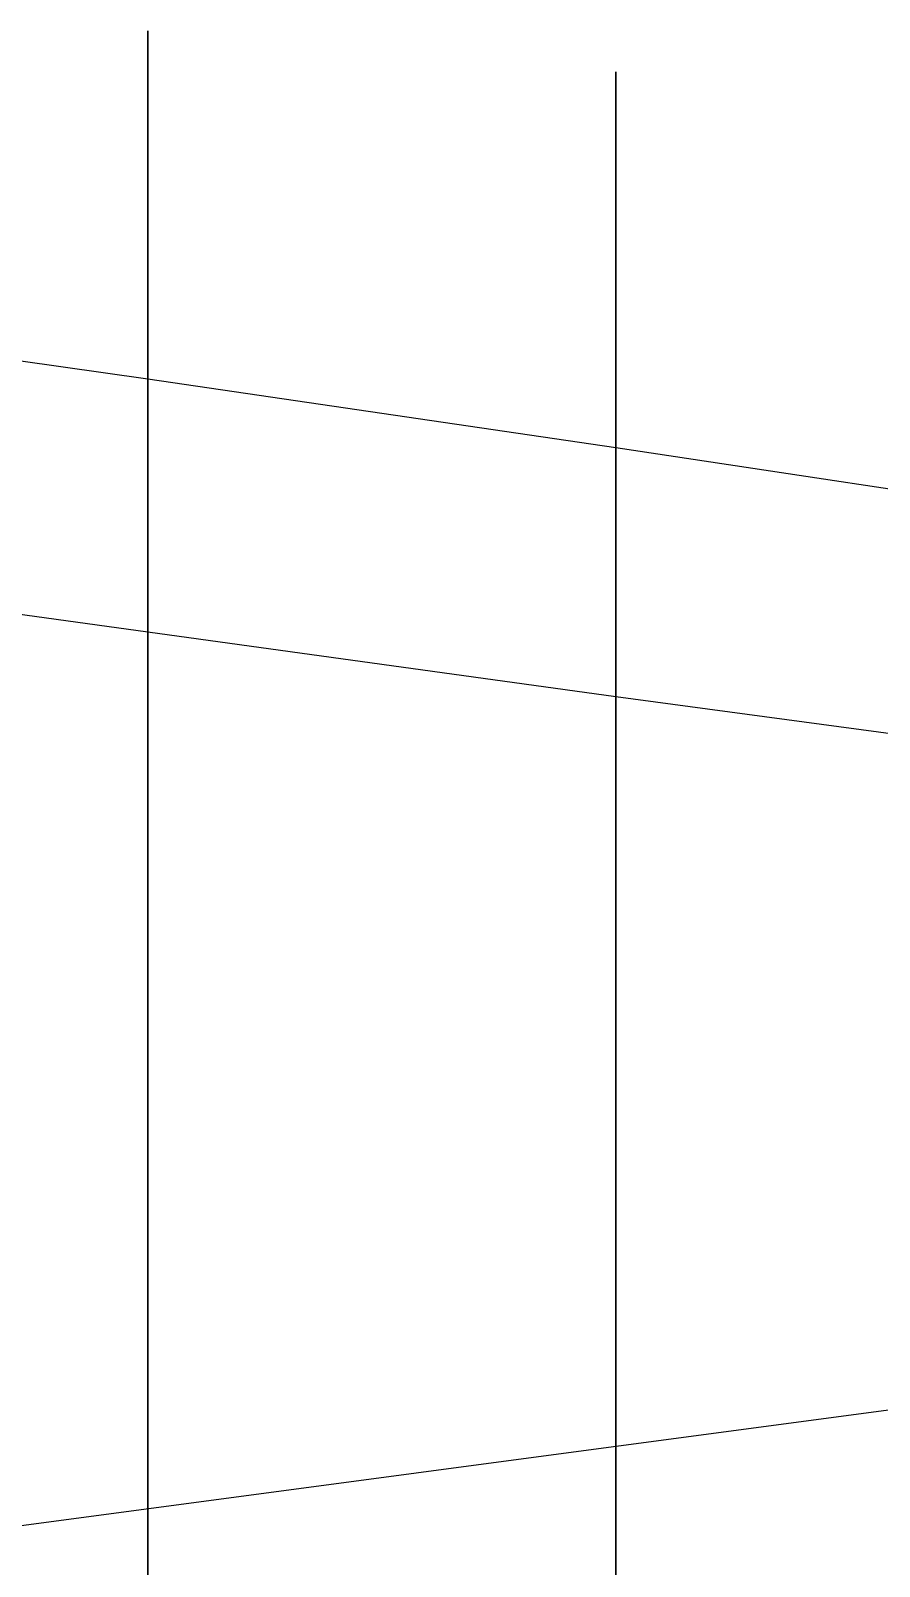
# Model space of a CAD drawing. Extents: x 0 to 100, y -6 to 6.
# Drawn here: x 75.5 to 79.12, y -1.61 to 4.95 of the extents above; entities that cross this region are included whole.
import ezdxf

# ---------------------------------------------------------------- set-up
doc = ezdxf.new("R2010")
doc.units = 0
for name, color, linetype in [('Compartiment', 3, 'CONTINUOUS'), ('Fysiek-horizontaal-vlak', 5, 'CONTINUOUS'), ('Gereserveerd', 1, 'CONTINUOUS'), ('Lijnenmodel-van-de-romp', 2, 'CONTINUOUS'), ('Vlakkenmodel-van-de-romp', 2, 'CONTINUOUS')]:
    doc.layers.add(name, color=color, linetype=linetype)

msp = doc.modelspace()

# ---------------------------------------------------------------- linework, layer by layer
at = {"layer": 'Compartiment'}
for points in [[(76, -4.94515, 8.70357), (76, 4.94515, 8.70357), (76, 4.9199, 8.63004)], [(76, 4.9199, 8.63004), (76, 4.90924, 8.5993), (76, 4.89704, 8.56441), (76, 4.88354, 8.52622), (76, 4.86911, 8.48585), (76, 4.81997, 8.34968), (76, 4.81382, 8.33241), (76, 4.80781, 8.31565), (76, 4.79838, 8.28992), (76, 4.51507, 7.53196), (76, 4.47827, 7.4323), (76, 4.45042, 7.35609), (76, 4.42975, 7.29881), (76, 4.41451, 7.25591), (76, 4.36678, 7.11935), (76, 4.33656, 7.07414), (76, 4.32457, 7.05606), (76, 4.31162, 7.03633), (76, 4.29831, 7.01582), (76, 4.28512, 6.99518), (76, 4.27208, 6.97446), (76, 4.25912, 6.95352), (76, 4.24615, 6.93222), (76, 4.23309, 6.91044), (76, 4.2199, 6.88816), (76, 4.20681, 6.86578), (76, 4.19407, 6.84383), (76, 4.16044, 6.78532), (76, 4.15033, 6.76741), (76, 4.13938, 6.74762), (76, 4.1266, 6.724), (76, 4.11102, 6.69462), (76, 4.09196, 6.65818), (76, 4.07016, 6.61596), (76, 4.04666, 6.56989), (76, 4.02253, 6.52186), (76, 3.99883, 6.47382), (76, 3.97637, 6.42725), (76, 3.95509, 6.38202), (76, 3.93466, 6.33758), (76, 3.91477, 6.29338), (76, 3.89512, 6.24886), (76, 3.87547, 6.20361), (76, 3.85585, 6.15774), (76, 3.83637, 6.11151), (76, 3.81716, 6.06517), (76, 3.79832, 6.01895), (76, 3.77993, 5.97302), (76, 3.7619, 5.92713), (76, 3.74412, 5.88091), (76, 3.72648, 5.83403), (76, 3.70884, 5.78613), (76, 3.69116, 5.73709), (76, 3.6737, 5.68776), (76, 3.65676, 5.63924), (76, 3.64066, 5.59261), (76, 3.62571, 5.54896), (76, 3.61199, 5.50854), (76, 3.59858, 5.4683), (76, 3.58433, 5.42434), (76, 3.56808, 5.37278), (76, 3.54867, 5.30973), (76, 3.52529, 5.23238), (76, 3.49853, 5.14233), (76, 3.46933, 5.04226), (76, 3.45724, 5), (76, -3.45724, 5)], [(78, -4.76915, 8.77644), (78, 4.76915, 8.77644), (78, 4.74345, 8.70307)], [(78, 4.74345, 8.70307), (78, 4.7326, 8.67239), (78, 4.72018, 8.63757), (78, 4.70646, 8.59947), (78, 4.69179, 8.5592), (78, 4.64186, 8.42332), (78, 4.63561, 8.40605), (78, 4.6295, 8.38929), (78, 4.61992, 8.3636), (78, 4.60325, 8.31952), (78, 4.33203, 7.60759), (78, 4.29452, 7.50783), (78, 4.26607, 7.43132), (78, 4.24491, 7.37364), (78, 4.22925, 7.33031), (78, 4.18029, 7.19283), (78, 4.11862, 7.11186), (78, 4.1053, 7.09419), (78, 4.09294, 7.07764), (78, 4.08075, 7.06099), (78, 4.06758, 7.04251), (78, 4.05231, 7.02051), (78, 4.03378, 6.99326), (78, 4.01125, 6.9596), (78, 3.98545, 6.92047), (78, 3.95753, 6.87736), (78, 3.92861, 6.83176), (78, 3.89984, 6.78514), (78, 3.87217, 6.73886), (78, 3.8459, 6.69368), (78, 3.82118, 6.65022), (78, 3.79812, 6.60911), (78, 3.75726, 6.53565), (78, 3.73786, 6.49998), (78, 3.71697, 6.46001), (78, 3.69287, 6.41179), (78, 3.66384, 6.35136), (78, 3.62879, 6.27611), (78, 3.58913, 6.18868), (78, 3.54688, 6.09305), (78, 3.50407, 5.99318), (78, 3.46273, 5.89306), (78, 3.42443, 5.79581), (78, 3.38897, 5.70117), (78, 3.3557, 5.60805), (78, 3.32398, 5.51534), (78, 3.29315, 5.42195), (78, 3.26269, 5.327), (78, 3.23256, 5.23053), (78, 3.20283, 5.1328), (78, 3.17359, 5.03409), (78, 3.16376, 5), (78, -3.16376, 5)], [(76, -3.45724, 5), (76, 3.45724, 5), (76, 3.43861, 4.93487)], [(76, 3.43861, 4.93487), (76, 3.40731, 4.82284), (76, 3.37639, 4.70921), (76, 3.3469, 4.5985), (76, 3.3199, 4.49558), (76, 3.24354, 4.20008), (76, 3.05688, 3.46129), (76, 3.03998, 3.39543), (76, 3.02605, 3.34186), (76, 3.01373, 3.29519), (76, 3.00165, 3.25005), (76, 2.98869, 3.20212), (76, 2.97482, 3.15133), (76, 2.96024, 3.09868), (76, 2.94516, 3.04517), (76, 2.92981, 2.9918), (76, 2.91433, 2.93936), (76, 2.8987, 2.8878), (76, 2.88281, 2.83689), (76, 2.86657, 2.78637), (76, 2.84989, 2.73599), (76, 2.83268, 2.68555), (76, 2.81491, 2.63505), (76, 2.79655, 2.58455), (76, 2.77759, 2.53409), (76, 2.75798, 2.48374), (76, 2.73772, 2.43355), (76, 2.71688, 2.38365), (76, 2.69554, 2.33421), (76, 2.67378, 2.28535), (76, 2.65167, 2.23724), (76, 2.62922, 2.18992), (76, 2.60617, 2.14299), (76, 2.58215, 2.09599), (76, 2.55682, 2.04841), (76, 2.52983, 1.99978), (76, 2.5011, 1.94999), (76, 2.47162, 1.90047), (76, 2.44264, 1.85305), (76, 2.41541, 1.80954), (76, 2.3912, 1.77176), (76, 2.37686, 1.75), (76, -2.37686, 1.75)], [(78, -3.16376, 5), (78, 3.16376, 5), (78, 3.14492, 4.93465)], [(78, 3.14492, 4.93465), (78, 3.11688, 4.83481), (78, 3.08954, 4.73511), (78, 3.06292, 4.63615), (78, 3.03706, 4.53854), (78, 2.98766, 4.34919), (78, 2.9635, 4.25541), (78, 2.93885, 4.15887), (78, 2.76393, 3.45937), (78, 2.73667, 3.3514), (78, 2.7128, 3.25846), (78, 2.69197, 3.17909), (78, 2.67349, 3.11046), (78, 2.65667, 3.04971), (78, 2.64082, 2.99401), (78, 2.62533, 2.9409), (78, 2.60996, 2.88949), (78, 2.59451, 2.83928), (78, 2.57881, 2.78976), (78, 2.56269, 2.74043), (78, 2.546, 2.69089), (78, 2.52873, 2.64117), (78, 2.5109, 2.59137), (78, 2.49253, 2.54165), (78, 2.47364, 2.4921), (78, 2.45425, 2.44285), (78, 2.43434, 2.39391), (78, 2.4139, 2.34527), (78, 2.39292, 2.29695), (78, 2.37137, 2.24894), (78, 2.34925, 2.20125), (78, 2.32657, 2.1539), (78, 2.30336, 2.10692), (78, 2.27965, 2.06035), (78, 2.25546, 2.01422), (78, 2.23079, 1.96852), (78, 2.2055, 1.92315), (78, 2.17945, 1.87797), (78, 2.15249, 1.83283), (78, 2.12445, 1.78761), (78, 2.10027, 1.75), (78, -2.10027, 1.75)], [(76, -2.37686, 1.75), (76, 2.37686, 1.75), (76, 2.37091, 1.74098)], [(76, 2.37091, 1.74098), (76, 2.35409, 1.71623), (76, 2.33993, 1.69603), (76, 2.31643, 1.66318), (76, 2.30539, 1.64755), (76, 2.2933, 1.63056), (76, 2.27885, 1.61081), (76, 2.26071, 1.58692), (76, 2.23758, 1.55752), (76, 2.20868, 1.52186), (76, 2.17553, 1.48169), (76, 2.14015, 1.43943), (76, 2.10462, 1.39748), (76, 2.07097, 1.35823), (76, 2.04038, 1.32316), (76, 2.01042, 1.29002), (76, 1.97779, 1.25566), (76, 1.9392, 1.21689), (76, 1.89133, 1.17055), (76, 1.8318, 1.11445), (76, 1.76188, 1.0503), (76, 1.68374, 0.9808), (76, 1.59955, 0.90864), (76, 1.5115, 0.83652), (76, 1.42186, 0.76688), (76, 1.33327, 0.70119), (76, 1.24849, 0.64065), (76, 1.17027, 0.58647), (76, 1.10135, 0.53987), (76, 1.04351, 0.5015), (76, 0.99461, 0.46977), (76, 0.95154, 0.44255), (76, 0.91119, 0.41769), (76, 0.87045, 0.39307), (76, 0.82686, 0.36697), (76, 0.78062, 0.33953), (76, 0.73257, 0.3113), (76, 0.68356, 0.28283), (76, 0.63443, 0.2547), (76, 0.58584, 0.22735), (76, 0.53775, 0.20075), (76, 0.48993, 0.17476), (76, 0.44215, 0.14923), (76, 0.39418, 0.12402), (76, 0.34618, 0.09916), (76, 0.29981, 0.07544), (76, 0.25713, 0.05379), (76, 0.15004, -0.00002), (76, 0, -0.00006), (76, -0.15004, -0.00002), (76, -0.25713, 0.05379), (76, -0.29981, 0.07544), (76, -0.34618, 0.09916), (76, -0.39418, 0.12402), (76, -0.44215, 0.14923), (76, -0.48993, 0.17476), (76, -0.53775, 0.20075), (76, -0.58584, 0.22735), (76, -0.63443, 0.2547), (76, -0.68356, 0.28283), (76, -0.73257, 0.3113), (76, -0.78062, 0.33953), (76, -0.82686, 0.36697), (76, -0.87045, 0.39307), (76, -0.91119, 0.41769), (76, -0.95154, 0.44255), (76, -0.99461, 0.46977), (76, -1.04351, 0.5015), (76, -1.10135, 0.53987), (76, -1.17027, 0.58647), (76, -1.24849, 0.64065), (76, -1.33327, 0.70119), (76, -1.42186, 0.76688), (76, -1.5115, 0.83652), (76, -1.59955, 0.90864), (76, -1.68374, 0.9808)], [(78, -2.10027, 1.75), (78, 2.10027, 1.75), (78, 2.09532, 1.7423)], [(78, 2.09532, 1.7423), (78, 2.06567, 1.69751), (78, 2.0362, 1.654), (78, 2.00761, 1.61252), (78, 1.9806, 1.57384), (78, 1.95532, 1.53807), (78, 1.92964, 1.50281), (78, 1.90088, 1.46501), (78, 1.86637, 1.42164), (78, 1.82342, 1.36965), (78, 1.77011, 1.30699), (78, 1.70754, 1.23554), (78, 1.63756, 1.15817), (78, 1.56205, 1.07773), (78, 1.48286, 0.99709), (78, 1.40194, 0.91887), (78, 1.32157, 0.84464), (78, 1.24412, 0.77573), (78, 1.17196, 0.71347), (78, 1.10747, 0.65918), (78, 1.05219, 0.6136), (78, 1.00431, 0.57506), (78, 0.96123, 0.54133), (78, 0.9203, 0.51013), (78, 0.8789, 0.47923), (78, 0.83496, 0.44684), (78, 0.78865, 0.41308), (78, 0.74068, 0.37856), (78, 0.69177, 0.34385), (78, 0.64263, 0.30957), (78, 0.59384, 0.27618), (78, 0.54534, 0.24367), (78, 0.49693, 0.2119), (78, 0.44841, 0.18072), (78, 0.39958, 0.15), (78, 0.35063, 0.11981), (78, 0.30328, 0.09107), (78, 0.25965, 0.0649), (78, 0.22186, 0.04242), (78, 0.15008, -0.00002), (78, 0, -0.00003), (78, -0.15008, -0.00002), (78, -0.22186, 0.04242), (78, -0.25965, 0.0649), (78, -0.30328, 0.09107), (78, -0.35063, 0.11981), (78, -0.39958, 0.15), (78, -0.44841, 0.18072), (78, -0.49693, 0.2119), (78, -0.54534, 0.24367), (78, -0.59384, 0.27618), (78, -0.64263, 0.30957), (78, -0.69177, 0.34385), (78, -0.74068, 0.37856), (78, -0.78865, 0.41308), (78, -0.83496, 0.44684), (78, -0.8789, 0.47923), (78, -0.9203, 0.51013), (78, -0.96123, 0.54133), (78, -1.00431, 0.57506), (78, -1.05219, 0.6136), (78, -1.10747, 0.65918), (78, -1.17196, 0.71347), (78, -1.24412, 0.77573), (78, -1.32157, 0.84464), (78, -1.40194, 0.91887), (78, -1.48286, 0.99709), (78, -1.56205, 1.07773), (78, -1.63756, 1.15817)]]:
    msp.add_polyline3d(points, dxfattribs=at)
at = {"layer": 'Fysiek-horizontaal-vlak'}
for points in [[(74, -3.74078, 5), (76, -3.45724, 5), (78, -3.16376, 5), (80, -2.86209, 5), (82, -2.55171, 5), (84, -2.2317, 5), (86, -1.89653, 5), (88, -1.56145, 5), (90, -1.25029, 5), (90, 1.25029, 5), (90, 1.25029, 5), (88, 1.56145, 5), (86, 1.89653, 5), (84, 2.2317, 5), (82, 2.55171, 5), (80, 2.86209, 5), (78, 3.16376, 5), (76, 3.45724, 5), (74, 3.74078, 5)], [(74, -2.65352, 1.75), (76, -2.37686, 1.75), (78, -2.10027, 1.75), (80, -1.8314, 1.75), (82, -1.57529, 1.75), (84, -1.33463, 1.75), (86, -1.10054, 1.75), (88, -0.86601, 1.75), (90, -0.61509, 1.75), (90, 0.61509, 1.75), (90, 0.61509, 1.75), (88, 0.86601, 1.75), (86, 1.10054, 1.75), (84, 1.33463, 1.75), (82, 1.57529, 1.75), (80, 1.8314, 1.75), (78, 2.10027, 1.75), (76, 2.37686, 1.75), (74, 2.65352, 1.75)]]:
    msp.add_polyline3d(points, dxfattribs=at)
at = {"layer": 'Gereserveerd'}
msp.add_polyline3d([(90, 0.5, 6), (75, -1.5, 7)], dxfattribs=at)
at = {"layer": 'Lijnenmodel-van-de-romp'}
for points in [[(76, 0, -0.00006), (76, 0.15004, -0.00002), (76, 0.25713, 0.05379), (76, 0.29981, 0.07544), (76, 0.34618, 0.09916), (76, 0.39418, 0.12402), (76, 0.44215, 0.14923), (76, 0.48993, 0.17476), (76, 0.53775, 0.20075), (76, 0.58584, 0.22735), (76, 0.63443, 0.2547), (76, 0.68356, 0.28283), (76, 0.73257, 0.3113), (76, 0.78062, 0.33953), (76, 0.82686, 0.36697), (76, 0.87045, 0.39307), (76, 0.91119, 0.41769), (76, 0.95154, 0.44255), (76, 0.99461, 0.46977), (76, 1.04351, 0.5015), (76, 1.10135, 0.53987), (76, 1.17027, 0.58647), (76, 1.24849, 0.64065), (76, 1.33327, 0.70119), (76, 1.42186, 0.76688), (76, 1.5115, 0.83652), (76, 1.59955, 0.90864), (76, 1.68374, 0.9808), (76, 1.76188, 1.0503), (76, 1.8318, 1.11445), (76, 1.89133, 1.17055), (76, 1.9392, 1.21689), (76, 1.97779, 1.25566), (76, 2.01042, 1.29002), (76, 2.04038, 1.32316), (76, 2.07097, 1.35823), (76, 2.10462, 1.39748), (76, 2.14015, 1.43943), (76, 2.17553, 1.48169), (76, 2.20868, 1.52186), (76, 2.23758, 1.55752), (76, 2.26071, 1.58692), (76, 2.27885, 1.61081), (76, 2.2933, 1.63056), (76, 2.30539, 1.64755), (76, 2.31643, 1.66318), (76, 2.33993, 1.69603), (76, 2.35409, 1.71623), (76, 2.37091, 1.74098), (76, 2.3912, 1.77176), (76, 2.41541, 1.80954), (76, 2.44264, 1.85305), (76, 2.47162, 1.90047), (76, 2.5011, 1.94999), (76, 2.52983, 1.99978), (76, 2.55682, 2.04841), (76, 2.58215, 2.09599), (76, 2.60617, 2.14299), (76, 2.62922, 2.18992), (76, 2.65167, 2.23724), (76, 2.67378, 2.28535), (76, 2.69554, 2.33421), (76, 2.71688, 2.38365), (76, 2.73772, 2.43355), (76, 2.75798, 2.48374), (76, 2.77759, 2.53409), (76, 2.79655, 2.58455), (76, 2.81491, 2.63505), (76, 2.83268, 2.68555), (76, 2.84989, 2.73599), (76, 2.86657, 2.78637), (76, 2.88281, 2.83689), (76, 2.8987, 2.8878), (76, 2.91433, 2.93936), (76, 2.92981, 2.9918), (76, 2.94516, 3.04517), (76, 2.96024, 3.09868), (76, 2.97482, 3.15133), (76, 2.98869, 3.20212), (76, 3.00165, 3.25005), (76, 3.01373, 3.29519), (76, 3.02605, 3.34186), (76, 3.03998, 3.39543), (76, 3.05688, 3.46129), (76, 3.24354, 4.20008), (76, 3.3199, 4.49558), (76, 3.3469, 4.5985), (76, 3.37639, 4.70921), (76, 3.40731, 4.82284), (76, 3.43861, 4.93487), (76, 3.46933, 5.04226), (76, 3.49853, 5.14233), (76, 3.52529, 5.23238), (76, 3.54867, 5.30973), (76, 3.56808, 5.37278), (76, 3.58433, 5.42434), (76, 3.59858, 5.4683), (76, 3.61199, 5.50854), (76, 3.62571, 5.54896), (76, 3.64066, 5.59261), (76, 3.65676, 5.63924), (76, 3.6737, 5.68776), (76, 3.69116, 5.73709), (76, 3.70884, 5.78613), (76, 3.72648, 5.83403), (76, 3.74412, 5.88091), (76, 3.7619, 5.92713), (76, 3.77993, 5.97302), (76, 3.79832, 6.01895), (76, 3.81716, 6.06517), (76, 3.83637, 6.11151), (76, 3.85585, 6.15774), (76, 3.87547, 6.20361), (76, 3.89512, 6.24886), (76, 3.91477, 6.29338), (76, 3.93466, 6.33758), (76, 3.95509, 6.38202), (76, 3.97637, 6.42725), (76, 3.99883, 6.47382), (76, 4.02253, 6.52186), (76, 4.04666, 6.56989), (76, 4.07016, 6.61596), (76, 4.09196, 6.65818), (76, 4.11102, 6.69462), (76, 4.1266, 6.724), (76, 4.13938, 6.74762), (76, 4.15033, 6.76741), (76, 4.16044, 6.78532), (76, 4.19407, 6.84383), (76, 4.20681, 6.86578), (76, 4.2199, 6.88816), (76, 4.23309, 6.91044), (76, 4.24615, 6.93222), (76, 4.25912, 6.95352), (76, 4.27208, 6.97446), (76, 4.28512, 6.99518), (76, 4.29831, 7.01582), (76, 4.31162, 7.03633), (76, 4.32457, 7.05606), (76, 4.33656, 7.07414), (76, 4.36678, 7.11935), (76, 4.41451, 7.25591), (76, 4.42975, 7.29881), (76, 4.45042, 7.35609), (76, 4.47827, 7.4323), (76, 4.51507, 7.53196), (76, 4.79838, 8.28992), (76, 4.80781, 8.31565), (76, 4.81382, 8.33241), (76, 4.81997, 8.34968), (76, 4.86911, 8.48585), (76, 4.88354, 8.52622), (76, 4.89704, 8.56441), (76, 4.90924, 8.5993), (76, 4.9199, 8.63004), (76, 4.94515, 8.70357), (76, 0, 8.70357)], [(78, 0, -0.00003), (78, 0.15008, -0.00002), (78, 0.22186, 0.04242), (78, 0.25965, 0.0649), (78, 0.30328, 0.09107), (78, 0.35063, 0.11981), (78, 0.39958, 0.15), (78, 0.44841, 0.18072), (78, 0.49693, 0.2119), (78, 0.54534, 0.24367), (78, 0.59384, 0.27618), (78, 0.64263, 0.30957), (78, 0.69177, 0.34385), (78, 0.74068, 0.37856), (78, 0.78865, 0.41308), (78, 0.83496, 0.44684), (78, 0.8789, 0.47923), (78, 0.9203, 0.51013), (78, 0.96123, 0.54133), (78, 1.00431, 0.57506), (78, 1.05219, 0.6136), (78, 1.10747, 0.65918), (78, 1.17196, 0.71347), (78, 1.24412, 0.77573), (78, 1.32157, 0.84464), (78, 1.40194, 0.91887), (78, 1.48286, 0.99709), (78, 1.56205, 1.07773), (78, 1.63756, 1.15817), (78, 1.70754, 1.23554), (78, 1.77011, 1.30699), (78, 1.82342, 1.36965), (78, 1.86637, 1.42164), (78, 1.90088, 1.46501), (78, 1.92964, 1.50281), (78, 1.95532, 1.53807), (78, 1.9806, 1.57384), (78, 2.00761, 1.61252), (78, 2.0362, 1.654), (78, 2.06567, 1.69751), (78, 2.09532, 1.7423), (78, 2.12445, 1.78761), (78, 2.15249, 1.83283), (78, 2.17945, 1.87797), (78, 2.2055, 1.92315), (78, 2.23079, 1.96852), (78, 2.25546, 2.01422), (78, 2.27965, 2.06035), (78, 2.30336, 2.10692), (78, 2.32657, 2.1539), (78, 2.34925, 2.20125), (78, 2.37137, 2.24894), (78, 2.39292, 2.29695), (78, 2.4139, 2.34527), (78, 2.43434, 2.39391), (78, 2.45425, 2.44285), (78, 2.47364, 2.4921), (78, 2.49253, 2.54165), (78, 2.5109, 2.59137), (78, 2.52873, 2.64117), (78, 2.546, 2.69089), (78, 2.56269, 2.74043), (78, 2.57881, 2.78976), (78, 2.59451, 2.83928), (78, 2.60996, 2.88949), (78, 2.62533, 2.9409), (78, 2.64082, 2.99401), (78, 2.65667, 3.04971), (78, 2.67349, 3.11046), (78, 2.69197, 3.17909), (78, 2.7128, 3.25846), (78, 2.73667, 3.3514), (78, 2.76393, 3.45937), (78, 2.93885, 4.15887), (78, 2.9635, 4.25541), (78, 2.98766, 4.34919), (78, 3.03706, 4.53854), (78, 3.06292, 4.63615), (78, 3.08954, 4.73511), (78, 3.11688, 4.83481), (78, 3.14492, 4.93465), (78, 3.17359, 5.03409), (78, 3.20283, 5.1328), (78, 3.23256, 5.23053), (78, 3.26269, 5.327), (78, 3.29315, 5.42195), (78, 3.32398, 5.51534), (78, 3.3557, 5.60805), (78, 3.38897, 5.70117), (78, 3.42443, 5.79581), (78, 3.46273, 5.89306), (78, 3.50407, 5.99318), (78, 3.54688, 6.09305), (78, 3.58913, 6.18868), (78, 3.62879, 6.27611), (78, 3.66384, 6.35136), (78, 3.69287, 6.41179), (78, 3.71697, 6.46001), (78, 3.73786, 6.49998), (78, 3.75726, 6.53565), (78, 3.79812, 6.60911), (78, 3.82118, 6.65022), (78, 3.8459, 6.69368), (78, 3.87217, 6.73886), (78, 3.89984, 6.78514), (78, 3.92861, 6.83176), (78, 3.95753, 6.87736), (78, 3.98545, 6.92047), (78, 4.01125, 6.9596), (78, 4.03378, 6.99326), (78, 4.05231, 7.02051), (78, 4.06758, 7.04251), (78, 4.08075, 7.06099), (78, 4.09294, 7.07764), (78, 4.1053, 7.09419), (78, 4.11862, 7.11186), (78, 4.18029, 7.19283), (78, 4.22925, 7.33031), (78, 4.24491, 7.37364), (78, 4.26607, 7.43132), (78, 4.29452, 7.50783), (78, 4.33203, 7.60759), (78, 4.60325, 8.31952), (78, 4.61992, 8.3636), (78, 4.6295, 8.38929), (78, 4.63561, 8.40605), (78, 4.64186, 8.42332), (78, 4.69179, 8.5592), (78, 4.70646, 8.59947), (78, 4.72018, 8.63757), (78, 4.7326, 8.67239), (78, 4.74345, 8.70307), (78, 4.76915, 8.77644), (78, 0, 8.77644)], [(76, 0, -0.00006), (76, -0.15004, -0.00002), (76, -0.25713, 0.05379), (76, -0.29981, 0.07544), (76, -0.34618, 0.09916), (76, -0.39418, 0.12402), (76, -0.44215, 0.14923), (76, -0.48993, 0.17476), (76, -0.53775, 0.20075), (76, -0.58584, 0.22735), (76, -0.63443, 0.2547), (76, -0.68356, 0.28283), (76, -0.73257, 0.3113), (76, -0.78062, 0.33953), (76, -0.82686, 0.36697), (76, -0.87045, 0.39307), (76, -0.91119, 0.41769), (76, -0.95154, 0.44255), (76, -0.99461, 0.46977), (76, -1.04351, 0.5015), (76, -1.10135, 0.53987), (76, -1.17027, 0.58647), (76, -1.24849, 0.64065), (76, -1.33327, 0.70119), (76, -1.42186, 0.76688), (76, -1.5115, 0.83652), (76, -1.59955, 0.90864), (76, -1.68374, 0.9808)], [(76, -4.94515, 8.70357), (76, 0, 8.70357)], [(78, 0, -0.00003), (78, -0.15008, -0.00002), (78, -0.22186, 0.04242), (78, -0.25965, 0.0649), (78, -0.30328, 0.09107), (78, -0.35063, 0.11981), (78, -0.39958, 0.15), (78, -0.44841, 0.18072), (78, -0.49693, 0.2119), (78, -0.54534, 0.24367), (78, -0.59384, 0.27618), (78, -0.64263, 0.30957), (78, -0.69177, 0.34385), (78, -0.74068, 0.37856), (78, -0.78865, 0.41308), (78, -0.83496, 0.44684), (78, -0.8789, 0.47923), (78, -0.9203, 0.51013), (78, -0.96123, 0.54133), (78, -1.00431, 0.57506), (78, -1.05219, 0.6136), (78, -1.10747, 0.65918), (78, -1.17196, 0.71347), (78, -1.24412, 0.77573), (78, -1.32157, 0.84464), (78, -1.40194, 0.91887), (78, -1.48286, 0.99709), (78, -1.56205, 1.07773), (78, -1.63756, 1.15817)], [(78, -4.76915, 8.77644), (78, 0, 8.77644)]]:
    msp.add_polyline3d(points, dxfattribs=at)
at = {"layer": 'Vlakkenmodel-van-de-romp'}
for points in [[(76, 0, -0.00006), (76, 0.15004, -0.00002), (76, 0.25713, 0.05379), (76, 0.29981, 0.07544), (76, 0.34618, 0.09916), (76, 0.39418, 0.12402), (76, 0.44215, 0.14923), (76, 0.48993, 0.17476), (76, 0.53775, 0.20075), (76, 0.58584, 0.22735), (76, 0.63443, 0.2547), (76, 0.68356, 0.28283), (76, 0.73257, 0.3113), (76, 0.78062, 0.33953), (76, 0.82686, 0.36697), (76, 0.87045, 0.39307), (76, 0.91119, 0.41769), (76, 0.95154, 0.44255), (76, 0.99461, 0.46977), (76, 1.04351, 0.5015), (76, 1.10135, 0.53987), (76, 1.17027, 0.58647), (76, 1.24849, 0.64065), (76, 1.33327, 0.70119), (76, 1.42186, 0.76688), (76, 1.5115, 0.83652), (76, 1.59955, 0.90864), (76, 1.68374, 0.9808), (76, 1.76188, 1.0503), (76, 1.8318, 1.11445), (76, 1.89133, 1.17055), (76, 1.9392, 1.21689), (76, 1.97779, 1.25566), (76, 2.01042, 1.29002), (76, 2.04038, 1.32316), (76, 2.07097, 1.35823), (76, 2.10462, 1.39748), (76, 2.14015, 1.43943), (76, 2.17553, 1.48169), (76, 2.20868, 1.52186), (76, 2.23758, 1.55752), (76, 2.26071, 1.58692), (76, 2.27885, 1.61081), (76, 2.2933, 1.63056), (76, 2.30539, 1.64755), (76, 2.31643, 1.66318), (76, 2.33993, 1.69603), (76, 2.35409, 1.71623), (76, 2.37091, 1.74098), (76, 2.3912, 1.77176), (76, 2.41541, 1.80954), (76, 2.44264, 1.85305), (76, 2.47162, 1.90047), (76, 2.5011, 1.94999), (76, 2.52983, 1.99978), (76, 2.55682, 2.04841), (76, 2.58215, 2.09599), (76, 2.60617, 2.14299), (76, 2.62922, 2.18992), (76, 2.65167, 2.23724), (76, 2.67378, 2.28535), (76, 2.69554, 2.33421), (76, 2.71688, 2.38365), (76, 2.73772, 2.43355), (76, 2.75798, 2.48374), (76, 2.77759, 2.53409), (76, 2.79655, 2.58455), (76, 2.81491, 2.63505), (76, 2.83268, 2.68555), (76, 2.84989, 2.73599), (76, 2.86657, 2.78637), (76, 2.88281, 2.83689), (76, 2.8987, 2.8878), (76, 2.91433, 2.93936), (76, 2.92981, 2.9918), (76, 2.94516, 3.04517), (76, 2.96024, 3.09868), (76, 2.97482, 3.15133), (76, 2.98869, 3.20212), (76, 3.00165, 3.25005), (76, 3.01373, 3.29519), (76, 3.02605, 3.34186), (76, 3.03998, 3.39543), (76, 3.05688, 3.46129), (76, 3.24354, 4.20008), (76, 3.3199, 4.49558), (76, 3.3469, 4.5985), (76, 3.37639, 4.70921), (76, 3.40731, 4.82284), (76, 3.43861, 4.93487), (76, 3.46933, 5.04226), (76, 3.49853, 5.14233), (76, 3.52529, 5.23238), (76, 3.54867, 5.30973), (76, 3.56808, 5.37278), (76, 3.58433, 5.42434), (76, 3.59858, 5.4683), (76, 3.61199, 5.50854), (76, 3.62571, 5.54896), (76, 3.64066, 5.59261), (76, 3.65676, 5.63924), (76, 3.6737, 5.68776), (76, 3.69116, 5.73709), (76, 3.70884, 5.78613), (76, 3.72648, 5.83403), (76, 3.74412, 5.88091), (76, 3.7619, 5.92713), (76, 3.77993, 5.97302), (76, 3.79832, 6.01895), (76, 3.81716, 6.06517), (76, 3.83637, 6.11151), (76, 3.85585, 6.15774), (76, 3.87547, 6.20361), (76, 3.89512, 6.24886), (76, 3.91477, 6.29338), (76, 3.93466, 6.33758), (76, 3.95509, 6.38202), (76, 3.97637, 6.42725), (76, 3.99883, 6.47382), (76, 4.02253, 6.52186), (76, 4.04666, 6.56989), (76, 4.07016, 6.61596), (76, 4.09196, 6.65818), (76, 4.11102, 6.69462), (76, 4.1266, 6.724), (76, 4.13938, 6.74762), (76, 4.15033, 6.76741), (76, 4.16044, 6.78532), (76, 4.19407, 6.84383), (76, 4.20681, 6.86578), (76, 4.2199, 6.88816), (76, 4.23309, 6.91044), (76, 4.24615, 6.93222), (76, 4.25912, 6.95352), (76, 4.27208, 6.97446), (76, 4.28512, 6.99518), (76, 4.29831, 7.01582), (76, 4.31162, 7.03633), (76, 4.32457, 7.05606), (76, 4.33656, 7.07414), (76, 4.36678, 7.11935), (76, 4.41451, 7.25591), (76, 4.42975, 7.29881), (76, 4.45042, 7.35609), (76, 4.47827, 7.4323), (76, 4.51507, 7.53196), (76, 4.79838, 8.28992), (76, 4.80781, 8.31565), (76, 4.81382, 8.33241), (76, 4.81997, 8.34968), (76, 4.86911, 8.48585), (76, 4.88354, 8.52622), (76, 4.89704, 8.56441), (76, 4.90924, 8.5993), (76, 4.9199, 8.63004), (76, 4.94515, 8.70357), (76, 0, 8.70357)], [(78, 0, -0.00003), (78, 0.15008, -0.00002), (78, 0.22186, 0.04242), (78, 0.25965, 0.0649), (78, 0.30328, 0.09107), (78, 0.35063, 0.11981), (78, 0.39958, 0.15), (78, 0.44841, 0.18072), (78, 0.49693, 0.2119), (78, 0.54534, 0.24367), (78, 0.59384, 0.27618), (78, 0.64263, 0.30957), (78, 0.69177, 0.34385), (78, 0.74068, 0.37856), (78, 0.78865, 0.41308), (78, 0.83496, 0.44684), (78, 0.8789, 0.47923), (78, 0.9203, 0.51013), (78, 0.96123, 0.54133), (78, 1.00431, 0.57506), (78, 1.05219, 0.6136), (78, 1.10747, 0.65918), (78, 1.17196, 0.71347), (78, 1.24412, 0.77573), (78, 1.32157, 0.84464), (78, 1.40194, 0.91887), (78, 1.48286, 0.99709), (78, 1.56205, 1.07773), (78, 1.63756, 1.15817), (78, 1.70754, 1.23554), (78, 1.77011, 1.30699), (78, 1.82342, 1.36965), (78, 1.86637, 1.42164), (78, 1.90088, 1.46501), (78, 1.92964, 1.50281), (78, 1.95532, 1.53807), (78, 1.9806, 1.57384), (78, 2.00761, 1.61252), (78, 2.0362, 1.654), (78, 2.06567, 1.69751), (78, 2.09532, 1.7423), (78, 2.12445, 1.78761), (78, 2.15249, 1.83283), (78, 2.17945, 1.87797), (78, 2.2055, 1.92315), (78, 2.23079, 1.96852), (78, 2.25546, 2.01422), (78, 2.27965, 2.06035), (78, 2.30336, 2.10692), (78, 2.32657, 2.1539), (78, 2.34925, 2.20125), (78, 2.37137, 2.24894), (78, 2.39292, 2.29695), (78, 2.4139, 2.34527), (78, 2.43434, 2.39391), (78, 2.45425, 2.44285), (78, 2.47364, 2.4921), (78, 2.49253, 2.54165), (78, 2.5109, 2.59137), (78, 2.52873, 2.64117), (78, 2.546, 2.69089), (78, 2.56269, 2.74043), (78, 2.57881, 2.78976), (78, 2.59451, 2.83928), (78, 2.60996, 2.88949), (78, 2.62533, 2.9409), (78, 2.64082, 2.99401), (78, 2.65667, 3.04971), (78, 2.67349, 3.11046), (78, 2.69197, 3.17909), (78, 2.7128, 3.25846), (78, 2.73667, 3.3514), (78, 2.76393, 3.45937), (78, 2.93885, 4.15887), (78, 2.9635, 4.25541), (78, 2.98766, 4.34919), (78, 3.03706, 4.53854), (78, 3.06292, 4.63615), (78, 3.08954, 4.73511), (78, 3.11688, 4.83481), (78, 3.14492, 4.93465), (78, 3.17359, 5.03409), (78, 3.20283, 5.1328), (78, 3.23256, 5.23053), (78, 3.26269, 5.327), (78, 3.29315, 5.42195), (78, 3.32398, 5.51534), (78, 3.3557, 5.60805), (78, 3.38897, 5.70117), (78, 3.42443, 5.79581), (78, 3.46273, 5.89306), (78, 3.50407, 5.99318), (78, 3.54688, 6.09305), (78, 3.58913, 6.18868), (78, 3.62879, 6.27611), (78, 3.66384, 6.35136), (78, 3.69287, 6.41179), (78, 3.71697, 6.46001), (78, 3.73786, 6.49998), (78, 3.75726, 6.53565), (78, 3.79812, 6.60911), (78, 3.82118, 6.65022), (78, 3.8459, 6.69368), (78, 3.87217, 6.73886), (78, 3.89984, 6.78514), (78, 3.92861, 6.83176), (78, 3.95753, 6.87736), (78, 3.98545, 6.92047), (78, 4.01125, 6.9596), (78, 4.03378, 6.99326), (78, 4.05231, 7.02051), (78, 4.06758, 7.04251), (78, 4.08075, 7.06099), (78, 4.09294, 7.07764), (78, 4.1053, 7.09419), (78, 4.11862, 7.11186), (78, 4.18029, 7.19283), (78, 4.22925, 7.33031), (78, 4.24491, 7.37364), (78, 4.26607, 7.43132), (78, 4.29452, 7.50783), (78, 4.33203, 7.60759), (78, 4.60325, 8.31952), (78, 4.61992, 8.3636), (78, 4.6295, 8.38929), (78, 4.63561, 8.40605), (78, 4.64186, 8.42332), (78, 4.69179, 8.5592), (78, 4.70646, 8.59947), (78, 4.72018, 8.63757), (78, 4.7326, 8.67239), (78, 4.74345, 8.70307), (78, 4.76915, 8.77644), (78, 0, 8.77644)], [(76, 0, -0.00006), (76, -0.15004, -0.00002), (76, -0.25713, 0.05379), (76, -0.29981, 0.07544), (76, -0.34618, 0.09916), (76, -0.39418, 0.12402), (76, -0.44215, 0.14923), (76, -0.48993, 0.17476), (76, -0.53775, 0.20075), (76, -0.58584, 0.22735), (76, -0.63443, 0.2547), (76, -0.68356, 0.28283), (76, -0.73257, 0.3113), (76, -0.78062, 0.33953), (76, -0.82686, 0.36697), (76, -0.87045, 0.39307), (76, -0.91119, 0.41769), (76, -0.95154, 0.44255), (76, -0.99461, 0.46977), (76, -1.04351, 0.5015), (76, -1.10135, 0.53987), (76, -1.17027, 0.58647), (76, -1.24849, 0.64065), (76, -1.33327, 0.70119), (76, -1.42186, 0.76688), (76, -1.5115, 0.83652), (76, -1.59955, 0.90864), (76, -1.68374, 0.9808)], [(76, -4.94515, 8.70357), (76, 0, 8.70357)], [(78, 0, -0.00003), (78, -0.15008, -0.00002), (78, -0.22186, 0.04242), (78, -0.25965, 0.0649), (78, -0.30328, 0.09107), (78, -0.35063, 0.11981), (78, -0.39958, 0.15), (78, -0.44841, 0.18072), (78, -0.49693, 0.2119), (78, -0.54534, 0.24367), (78, -0.59384, 0.27618), (78, -0.64263, 0.30957), (78, -0.69177, 0.34385), (78, -0.74068, 0.37856), (78, -0.78865, 0.41308), (78, -0.83496, 0.44684), (78, -0.8789, 0.47923), (78, -0.9203, 0.51013), (78, -0.96123, 0.54133), (78, -1.00431, 0.57506), (78, -1.05219, 0.6136), (78, -1.10747, 0.65918), (78, -1.17196, 0.71347), (78, -1.24412, 0.77573), (78, -1.32157, 0.84464), (78, -1.40194, 0.91887), (78, -1.48286, 0.99709), (78, -1.56205, 1.07773), (78, -1.63756, 1.15817)], [(78, -4.76915, 8.77644), (78, 0, 8.77644)]]:
    msp.add_polyline3d(points, dxfattribs=at)

doc.saveas('drawing.dxf')
